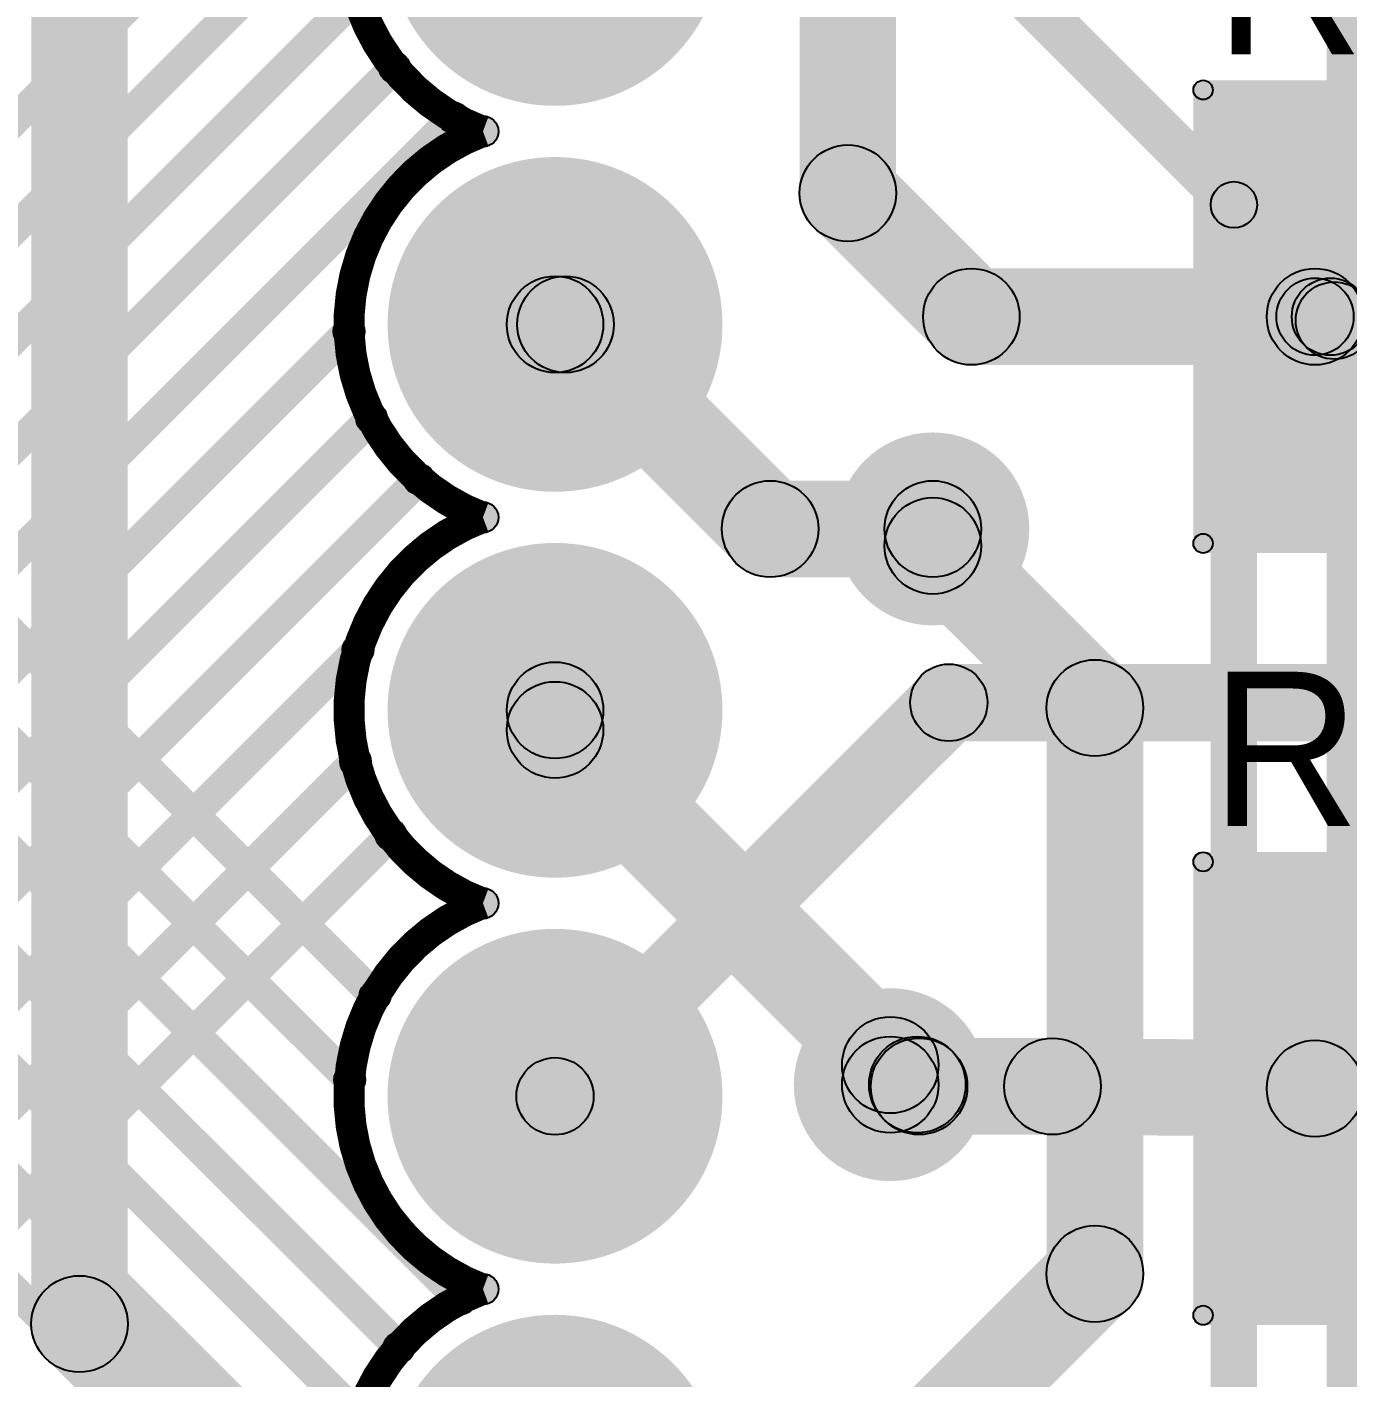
# Model space of a CAD drawing. Header units: millimetres. Extents: x 0.01 to 3.4, y 0.01 to 2.05.
# Drawn here: x 0.3824 to 0.7245, y 1.3113 to 1.6611 of the extents above; entities that cross this region are included whole.
import ezdxf

# ---------------------------------------------------------------- set-up
doc = ezdxf.new("R2010")
doc.units = ezdxf.units.MM
doc.header["$MEASUREMENT"] = 0
for name, color, linetype in [('BottomLayer', 5, 'Continuous'), ('BottomSolder', 6, 'Continuous'), ('PadHoleLayer', 156, 'Continuous'), ('TopLayer', 1, 'Continuous'), ('TopOverlay', 2, 'Continuous'), ('TopPaste', 8, 'Continuous'), ('TopSolder', 216, 'Continuous'), ('ViaHoleLayer', 16, 'Continuous')]:
    doc.layers.add(name, color=color, linetype=linetype)

# ---------------------------------------------------------------- blocks, each defined once
blk = doc.blocks.new('0705510042_2')
at = {"layer": 'BottomLayer'}
h = blk.add_hatch(color=5, dxfattribs=at)
edge = h.paths.add_edge_path()
edge.add_arc((-0.428, 0.45808), 0.03937, 0, 360)
h = blk.add_hatch(color=5, dxfattribs=at)
edge = h.paths.add_edge_path()
edge.add_arc((-0.328, 0.45808), 0.03937, 0, 360)
h = blk.add_hatch(color=5, dxfattribs=at)
edge = h.paths.add_edge_path()
edge.add_arc((-0.228, 0.45808), 0.03937, 0, 360)
h = blk.add_hatch(color=5, dxfattribs=at)
edge = h.paths.add_edge_path()
edge.add_arc((-0.128, 0.45808), 0.03937, 0, 360)
h = blk.add_hatch(color=5, dxfattribs=at)
edge = h.paths.add_edge_path()
edge.add_arc((-0.028, 0.45808), 0.03937, 0, 360)
at = {"layer": 'BottomSolder'}
h = blk.add_hatch(color=6, dxfattribs=at)
edge = h.paths.add_edge_path()
edge.add_arc((-0.428, 0.45808), 0.04337, 0, 360)
h = blk.add_hatch(color=6, dxfattribs=at)
edge = h.paths.add_edge_path()
edge.add_arc((-0.328, 0.45808), 0.04337, 0, 360)
h = blk.add_hatch(color=6, dxfattribs=at)
edge = h.paths.add_edge_path()
edge.add_arc((-0.228, 0.45808), 0.04337, 0, 360)
h = blk.add_hatch(color=6, dxfattribs=at)
edge = h.paths.add_edge_path()
edge.add_arc((-0.128, 0.45808), 0.04337, 0, 360)
h = blk.add_hatch(color=6, dxfattribs=at)
edge = h.paths.add_edge_path()
edge.add_arc((-0.028, 0.45808), 0.04337, 0, 360)
at = {"layer": 'PadHoleLayer'}
h = blk.add_hatch(color=156, dxfattribs=at)
edge = h.paths.add_edge_path()
edge.add_arc((-0.328, 0.45808), 0.02146, 0, 360)
h = blk.add_hatch(color=156, dxfattribs=at)
edge = h.paths.add_edge_path()
edge.add_arc((-0.228, 0.45808), 0.02146, 0, 360)
h = blk.add_hatch(color=156, dxfattribs=at)
edge = h.paths.add_edge_path()
edge.add_arc((-0.128, 0.45808), 0.02146, 0, 360)
at = {"layer": 'TopLayer'}
h = blk.add_hatch(color=1, dxfattribs=at)
edge = h.paths.add_edge_path()
edge.add_arc((-0.428, 0.45808), 0.03937, 0, 360)
h = blk.add_hatch(color=1, dxfattribs=at)
edge = h.paths.add_edge_path()
edge.add_arc((-0.328, 0.45808), 0.03937, 0, 360)
h = blk.add_hatch(color=1, dxfattribs=at)
edge = h.paths.add_edge_path()
edge.add_arc((-0.228, 0.45808), 0.03937, 0, 360)
h = blk.add_hatch(color=1, dxfattribs=at)
edge = h.paths.add_edge_path()
edge.add_arc((-0.128, 0.45808), 0.03937, 0, 360)
h = blk.add_hatch(color=1, dxfattribs=at)
edge = h.paths.add_edge_path()
edge.add_arc((-0.028, 0.45808), 0.03937, 0, 360)
at = {"layer": 'TopSolder'}
h = blk.add_hatch(color=216, dxfattribs=at)
edge = h.paths.add_edge_path()
edge.add_arc((-0.428, 0.45808), 0.04337, 0, 360)
h = blk.add_hatch(color=216, dxfattribs=at)
edge = h.paths.add_edge_path()
edge.add_arc((-0.328, 0.45808), 0.04337, 0, 360)
h = blk.add_hatch(color=216, dxfattribs=at)
edge = h.paths.add_edge_path()
edge.add_arc((-0.228, 0.45808), 0.04337, 0, 360)
h = blk.add_hatch(color=216, dxfattribs=at)
edge = h.paths.add_edge_path()
edge.add_arc((-0.128, 0.45808), 0.04337, 0, 360)
h = blk.add_hatch(color=216, dxfattribs=at)
edge = h.paths.add_edge_path()
edge.add_arc((-0.028, 0.45808), 0.04337, 0, 360)
blk = doc.blocks.new('RES_1210_51')
at = {"layer": 'TopLayer'}
for points in [[(-0.08661, 0.05315), (-0.03937, 0.05315), (-0.03937, -0.05315), (-0.08661, -0.05315)], [(0.03937, 0.05315), (0.08661, 0.05315), (0.08661, -0.05315), (0.03937, -0.05315)]]:
    blk.add_hatch(color=1, dxfattribs=at).paths.add_polyline_path(points)
at = {"layer": 'TopOverlay'}
h = blk.add_hatch(color=2, dxfattribs=at)
edge = h.paths.add_edge_path()
edge.add_arc((-0.09198, 0.05875), 0.0025, 0, 360)
h = blk.add_hatch(color=2, dxfattribs=at)
edge = h.paths.add_edge_path()
edge.add_arc((-0.09198, 0.05875), 0.0025, 0, 360)
for points in [[(-0.09198, 0.05625), (-0.09198, 0.06125), (0.09201, 0.06125), (0.09201, 0.05625)], [(-0.08948, -0.05875), (-0.09448, -0.05875), (-0.09448, 0.05875), (-0.08948, 0.05875)], [(0.09451, -0.05875), (0.08951, -0.05875), (0.08951, 0.05875), (0.09451, 0.05875)], [(-0.09198, -0.06125), (-0.09198, -0.05625), (0.09201, -0.05625), (0.09201, -0.06125)]]:
    blk.add_hatch(color=2, dxfattribs=at).paths.add_polyline_path(points)
h = blk.add_hatch(color=2, dxfattribs=at)
edge = h.paths.add_edge_path()
edge.add_arc((0.09201, 0.05875), 0.0025, 0, 360)
h = blk.add_hatch(color=2, dxfattribs=at)
edge = h.paths.add_edge_path()
edge.add_arc((0.09201, 0.05875), 0.0025, 0, 360)
h = blk.add_hatch(color=2, dxfattribs=at)
edge = h.paths.add_edge_path()
edge.add_arc((-0.09198, -0.05875), 0.0025, 0, 360)
h = blk.add_hatch(color=2, dxfattribs=at)
edge = h.paths.add_edge_path()
edge.add_arc((-0.09198, -0.05875), 0.0025, 0, 360)
h = blk.add_hatch(color=2, dxfattribs=at)
edge = h.paths.add_edge_path()
edge.add_arc((0.09201, -0.05875), 0.0025, 0, 360)
h = blk.add_hatch(color=2, dxfattribs=at)
edge = h.paths.add_edge_path()
edge.add_arc((0.09201, -0.05875), 0.0025, 0, 360)
at = {"layer": 'TopPaste'}
for points in [[(-0.08661, 0.05315), (-0.03937, 0.05315), (-0.03937, -0.05315), (-0.08661, -0.05315)], [(0.03937, 0.05315), (0.08661, 0.05315), (0.08661, -0.05315), (0.03937, -0.05315)]]:
    blk.add_hatch(color=8, dxfattribs=at).paths.add_polyline_path(points)
at = {"layer": 'TopSolder'}
for points in [[(-0.09061, 0.05715), (-0.03537, 0.05715), (-0.03537, -0.05715), (-0.09061, -0.05715)], [(0.03537, 0.05715), (0.09061, 0.05715), (0.09061, -0.05715), (0.03537, -0.05715)]]:
    blk.add_hatch(color=216, dxfattribs=at).paths.add_polyline_path(points)
at = {"layer": 'TopOverlay'}
for centre in [(-0.09198, 0.05875), (-0.09198, 0.05875), (0.09201, 0.05875), (0.09201, 0.05875), (-0.09198, -0.05875), (-0.09198, -0.05875), (0.09201, -0.05875), (0.09201, -0.05875)]:
    blk.add_circle(centre, 0.0025, dxfattribs=at)
blk = doc.blocks.new('RES_1210_53')
at = {"layer": 'TopLayer'}
for points in [[(-0.08661, 0.05315), (-0.03937, 0.05315), (-0.03937, -0.05315), (-0.08661, -0.05315)], [(0.03937, 0.05315), (0.08661, 0.05315), (0.08661, -0.05315), (0.03937, -0.05315)]]:
    blk.add_hatch(color=1, dxfattribs=at).paths.add_polyline_path(points)
at = {"layer": 'TopOverlay'}
h = blk.add_hatch(color=2, dxfattribs=at)
edge = h.paths.add_edge_path()
edge.add_arc((-0.09198, 0.05875), 0.0025, 0, 360)
h = blk.add_hatch(color=2, dxfattribs=at)
edge = h.paths.add_edge_path()
edge.add_arc((-0.09198, 0.05875), 0.0025, 0, 360)
for points in [[(-0.09198, 0.05625), (-0.09198, 0.06125), (0.09201, 0.06125), (0.09201, 0.05625)], [(-0.08948, -0.05875), (-0.09448, -0.05875), (-0.09448, 0.05875), (-0.08948, 0.05875)], [(0.09451, -0.05875), (0.08951, -0.05875), (0.08951, 0.05875), (0.09451, 0.05875)], [(-0.09198, -0.06125), (-0.09198, -0.05625), (0.09201, -0.05625), (0.09201, -0.06125)]]:
    blk.add_hatch(color=2, dxfattribs=at).paths.add_polyline_path(points)
h = blk.add_hatch(color=2, dxfattribs=at)
edge = h.paths.add_edge_path()
edge.add_arc((0.09201, 0.05875), 0.0025, 0, 360)
h = blk.add_hatch(color=2, dxfattribs=at)
edge = h.paths.add_edge_path()
edge.add_arc((0.09201, 0.05875), 0.0025, 0, 360)
h = blk.add_hatch(color=2, dxfattribs=at)
edge = h.paths.add_edge_path()
edge.add_arc((-0.09198, -0.05875), 0.0025, 0, 360)
h = blk.add_hatch(color=2, dxfattribs=at)
edge = h.paths.add_edge_path()
edge.add_arc((-0.09198, -0.05875), 0.0025, 0, 360)
h = blk.add_hatch(color=2, dxfattribs=at)
edge = h.paths.add_edge_path()
edge.add_arc((0.09201, -0.05875), 0.0025, 0, 360)
h = blk.add_hatch(color=2, dxfattribs=at)
edge = h.paths.add_edge_path()
edge.add_arc((0.09201, -0.05875), 0.0025, 0, 360)
at = {"layer": 'TopPaste'}
for points in [[(-0.08661, 0.05315), (-0.03937, 0.05315), (-0.03937, -0.05315), (-0.08661, -0.05315)], [(0.03937, 0.05315), (0.08661, 0.05315), (0.08661, -0.05315), (0.03937, -0.05315)]]:
    blk.add_hatch(color=8, dxfattribs=at).paths.add_polyline_path(points)
at = {"layer": 'TopSolder'}
for points in [[(-0.09061, 0.05715), (-0.03537, 0.05715), (-0.03537, -0.05715), (-0.09061, -0.05715)], [(0.03537, 0.05715), (0.09061, 0.05715), (0.09061, -0.05715), (0.03537, -0.05715)]]:
    blk.add_hatch(color=216, dxfattribs=at).paths.add_polyline_path(points)
at = {"layer": 'TopOverlay'}
for centre in [(-0.09198, 0.05875), (-0.09198, 0.05875), (0.09201, 0.05875), (0.09201, 0.05875), (-0.09198, -0.05875), (-0.09198, -0.05875), (0.09201, -0.05875), (0.09201, -0.05875)]:
    blk.add_circle(centre, 0.0025, dxfattribs=at)

msp = doc.modelspace()

# ---------------------------------------------------------------- hatches: boundary and pattern name
at = {"layer": 'BottomLayer'}
for points in [[(0.03617, 1.84068), (0.04183, 1.84634), (0.47536, 1.4128), (0.46971, 1.40715)], [(0.03617, 1.8124), (0.04183, 1.81806), (0.46879, 1.3911), (0.46313, 1.38544)], [(0.03617, 1.78411), (0.04183, 1.78977), (0.4974, 1.3342), (0.49174, 1.32854)], [(0.03617, 1.75583), (0.04183, 1.76149), (0.4816, 1.32172), (0.47594, 1.31606)], [(0.04183, 1.29397), (0.03617, 1.29963), (0.48228, 1.74573), (0.48793, 1.74008)], [(0.03617, 1.72755), (0.04183, 1.7332), (0.47135, 1.30368), (0.46569, 1.29803)], [(0.03617, 1.69926), (0.04183, 1.70492), (0.46948, 1.27727), (0.46382, 1.27161)], [(0.04183, 1.26568), (0.03617, 1.27134), (0.46454, 1.69971), (0.47019, 1.69405)], [(0.62176, 1.67976), (0.63024, 1.68824), (0.69924, 1.61924), (0.69076, 1.61076)], [(0.739, 1.231), (0.719, 1.231), (0.719, 1.688), (0.739, 1.688)], [(0.03617, 1.67098), (0.04183, 1.67663), (0.48938, 1.22908), (0.48372, 1.22342)], [(0.04183, 1.2374), (0.03617, 1.24306), (0.46507, 1.67196), (0.47073, 1.6663)], [(0.04183, 1.20912), (0.03617, 1.21477), (0.47476, 1.65336), (0.48041, 1.6477)], [(0.04183, 1.18083), (0.03617, 1.18649), (0.49006, 1.64037), (0.49571, 1.63472)], [(0.701, 1.282), (0.689, 1.282), (0.689, 1.615), (0.701, 1.615)], [(0.04183, 1.15255), (0.03617, 1.1582), (0.46299, 1.58502), (0.46865, 1.57937)], [(0.04183, 1.12426), (0.03617, 1.12992), (0.4688, 1.56255), (0.47446, 1.55689)], [(0.04183, 1.09598), (0.03617, 1.10164), (0.48119, 1.54666), (0.48685, 1.541)], [(0.60816, 1.51777), (0.62584, 1.53545), (0.66784, 1.49345), (0.65016, 1.47577)], [(0.6295, 1.52661), (0.6045, 1.52661), (0.6045, 1.531), (0.6295, 1.531)], [(0.04183, 1.06769), (0.03617, 1.07335), (0.46531, 1.50249), (0.47097, 1.49683)], [(0.51032, 1.47008), (0.528, 1.48776), (0.61484, 1.40092), (0.59716, 1.38324)], [(0.53166, 1.47892), (0.50666, 1.47892), (0.50666, 1.484), (0.53166, 1.484)], [(0.6715, 1.338), (0.6465, 1.338), (0.6465, 1.48461), (0.6715, 1.48461)], [(0.04183, 1.03941), (0.03617, 1.04507), (0.46464, 1.47354), (0.4703, 1.46788)], [(0.04183, 1.01113), (0.03617, 1.01678), (0.47387, 1.45449), (0.47953, 1.44883)], [(0.6185, 1.387), (0.5935, 1.387), (0.5935, 1.39208), (0.6185, 1.39208)], [(0.61484, 1.27616), (0.59716, 1.29384), (0.65016, 1.34684), (0.66784, 1.32916)]]:
    msp.add_hatch(color=5, dxfattribs=at).paths.add_polyline_path(points)
h = msp.add_hatch(color=5, dxfattribs=at)
edge = h.paths.add_edge_path()
edge.add_arc((0.47759, 1.65053), 0.004, 0, 360)
h = msp.add_hatch(color=5, dxfattribs=at)
edge = h.paths.add_edge_path()
edge.add_arc((0.49288, 1.63754), 0.004, 0, 360)
h = msp.add_hatch(color=5, dxfattribs=at)
edge = h.paths.add_edge_path()
edge.add_arc((0.50049, 1.634), 0.004, 0, 360)
h = msp.add_hatch(color=5, dxfattribs=at)
edge = h.paths.add_edge_path()
edge.add_arc((0.50049, 1.634), 0.004, 0, 360)
h = msp.add_hatch(color=5, dxfattribs=at)
edge = h.paths.add_edge_path()
edge.add_arc((0.695, 1.615), 0.006, 0, 360)
h = msp.add_hatch(color=5, dxfattribs=at)
edge = h.paths.add_edge_path()
edge.add_arc((0.695, 1.615), 0.006, 0, 360)
h = msp.add_hatch(color=5, dxfattribs=at)
edge = h.paths.add_edge_path()
edge.add_arc((0.46582, 1.58219), 0.004, 0, 360)
h = msp.add_hatch(color=5, dxfattribs=at)
edge = h.paths.add_edge_path()
edge.add_arc((0.47163, 1.55972), 0.004, 0, 360)
h = msp.add_hatch(color=5, dxfattribs=at)
edge = h.paths.add_edge_path()
edge.add_arc((0.617, 1.531), 0.025, 0, 360)
h = msp.add_hatch(color=5, dxfattribs=at)
edge = h.paths.add_edge_path()
edge.add_arc((0.48402, 1.54383), 0.004, 0, 360)
h = msp.add_hatch(color=5, dxfattribs=at)
edge = h.paths.add_edge_path()
edge.add_arc((0.617, 1.531), 0.0125, 0, 360)
h = msp.add_hatch(color=5, dxfattribs=at)
edge = h.paths.add_edge_path()
edge.add_arc((0.50049, 1.534), 0.004, 0, 360)
h = msp.add_hatch(color=5, dxfattribs=at)
edge = h.paths.add_edge_path()
edge.add_arc((0.50049, 1.534), 0.004, 0, 360)
h = msp.add_hatch(color=5, dxfattribs=at)
edge = h.paths.add_edge_path()
edge.add_arc((0.617, 1.52661), 0.0125, 0, 360)
h = msp.add_hatch(color=5, dxfattribs=at)
edge = h.paths.add_edge_path()
edge.add_arc((0.617, 1.52661), 0.0125, 0, 360)
h = msp.add_hatch(color=5, dxfattribs=at)
edge = h.paths.add_edge_path()
edge.add_arc((0.46814, 1.49966), 0.004, 0, 360)
h = msp.add_hatch(color=5, dxfattribs=at)
edge = h.paths.add_edge_path()
edge.add_arc((0.51916, 1.484), 0.0125, 0, 360)
h = msp.add_hatch(color=5, dxfattribs=at)
edge = h.paths.add_edge_path()
edge.add_arc((0.659, 1.48461), 0.0125, 0, 360)
h = msp.add_hatch(color=5, dxfattribs=at)
edge = h.paths.add_edge_path()
edge.add_arc((0.659, 1.48461), 0.0125, 0, 360)
h = msp.add_hatch(color=5, dxfattribs=at)
edge = h.paths.add_edge_path()
edge.add_arc((0.51916, 1.47892), 0.0125, 0, 360)
h = msp.add_hatch(color=5, dxfattribs=at)
edge = h.paths.add_edge_path()
edge.add_arc((0.51916, 1.47892), 0.0125, 0, 360)
h = msp.add_hatch(color=5, dxfattribs=at)
edge = h.paths.add_edge_path()
edge.add_arc((0.46747, 1.47071), 0.004, 0, 360)
h = msp.add_hatch(color=5, dxfattribs=at)
edge = h.paths.add_edge_path()
edge.add_arc((0.4767, 1.45166), 0.004, 0, 360)
h = msp.add_hatch(color=5, dxfattribs=at)
edge = h.paths.add_edge_path()
edge.add_arc((0.50049, 1.434), 0.004, 0, 360)
h = msp.add_hatch(color=5, dxfattribs=at)
edge = h.paths.add_edge_path()
edge.add_arc((0.50049, 1.434), 0.004, 0, 360)
h = msp.add_hatch(color=5, dxfattribs=at)
edge = h.paths.add_edge_path()
edge.add_arc((0.47254, 1.40998), 0.004, 0, 360)
h = msp.add_hatch(color=5, dxfattribs=at)
edge = h.paths.add_edge_path()
edge.add_arc((0.606, 1.387), 0.025, 0, 360)
h = msp.add_hatch(color=5, dxfattribs=at)
edge = h.paths.add_edge_path()
edge.add_arc((0.606, 1.39208), 0.0125, 0, 360)
h = msp.add_hatch(color=5, dxfattribs=at)
edge = h.paths.add_edge_path()
edge.add_arc((0.606, 1.39208), 0.0125, 0, 360)
h = msp.add_hatch(color=5, dxfattribs=at)
edge = h.paths.add_edge_path()
edge.add_arc((0.606, 1.387), 0.0125, 0, 360)
h = msp.add_hatch(color=5, dxfattribs=at)
edge = h.paths.add_edge_path()
edge.add_arc((0.46596, 1.38827), 0.004, 0, 360)
h = msp.add_hatch(color=5, dxfattribs=at)
edge = h.paths.add_edge_path()
edge.add_arc((0.659, 1.338), 0.0125, 0, 360)
h = msp.add_hatch(color=5, dxfattribs=at)
edge = h.paths.add_edge_path()
edge.add_arc((0.659, 1.338), 0.0125, 0, 360)
h = msp.add_hatch(color=5, dxfattribs=at)
edge = h.paths.add_edge_path()
edge.add_arc((0.50049, 1.334), 0.004, 0, 360)
h = msp.add_hatch(color=5, dxfattribs=at)
edge = h.paths.add_edge_path()
edge.add_arc((0.50049, 1.334), 0.004, 0, 360)
h = msp.add_hatch(color=5, dxfattribs=at)
edge = h.paths.add_edge_path()
edge.add_arc((0.49457, 1.33137), 0.004, 0, 360)
h = msp.add_hatch(color=5, dxfattribs=at)
edge = h.paths.add_edge_path()
edge.add_arc((0.47877, 1.31889), 0.004, 0, 360)
at = {"layer": 'BottomSolder'}
h = msp.add_hatch(color=6, dxfattribs=at)
edge = h.paths.add_edge_path()
edge.add_arc((0.617, 1.531), 0.018, 0, 360)
h = msp.add_hatch(color=6, dxfattribs=at)
edge = h.paths.add_edge_path()
edge.add_arc((0.606, 1.387), 0.018, 0, 360)
at = {"layer": 'TopLayer'}
for points in [[(0.6075, 1.618), (0.5825, 1.618), (0.5825, 1.821), (0.6075, 1.821)], [(0.4085, 1.325), (0.3835, 1.325), (0.3835, 1.79887), (0.4085, 1.79887)], [(0.58616, 1.60916), (0.60384, 1.62684), (0.63584, 1.59484), (0.61816, 1.57716)], [(0.51916, 1.5715), (0.51916, 1.5965), (0.52187, 1.5965), (0.52187, 1.5715)], [(0.627, 1.5735), (0.627, 1.5985), (0.71601, 1.5985), (0.71601, 1.5735)], [(0.71601, 1.576), (0.71601, 1.596), (0.72, 1.596), (0.72, 1.576)], [(0.51303, 1.57516), (0.53071, 1.59284), (0.58371, 1.53984), (0.56603, 1.52216)], [(0.71293, 1.57893), (0.72707, 1.59307), (0.72807, 1.59207), (0.71393, 1.57793)], [(0.57487, 1.5185), (0.57487, 1.5435), (0.617, 1.5435), (0.617, 1.5185)], [(0.62116, 1.476), (0.62116, 1.496), (0.881, 1.496), (0.881, 1.476)], [(0.52623, 1.37693), (0.51209, 1.39107), (0.61409, 1.49307), (0.62823, 1.47893)], [(0.60416, 1.37816), (0.62184, 1.39584), (0.62229, 1.39539), (0.60461, 1.37771)], [(0.61345, 1.37405), (0.61345, 1.39905), (0.64801, 1.39905), (0.64801, 1.37405)], [(0.64791, 1.37405), (0.64811, 1.39905), (0.71611, 1.3985), (0.71591, 1.3735)], [(0.38716, 1.31616), (0.40484, 1.33384), (0.44584, 1.29284), (0.42816, 1.27516)]]:
    msp.add_hatch(color=1, dxfattribs=at).paths.add_polyline_path(points)
h = msp.add_hatch(color=1, dxfattribs=at)
edge = h.paths.add_edge_path()
edge.add_arc((0.595, 1.618), 0.0125, 0, 360)
h = msp.add_hatch(color=1, dxfattribs=at)
edge = h.paths.add_edge_path()
edge.add_arc((0.595, 1.618), 0.0125, 0, 360)
h = msp.add_hatch(color=1, dxfattribs=at)
edge = h.paths.add_edge_path()
edge.add_arc((0.51916, 1.584), 0.0125, 0, 360)
h = msp.add_hatch(color=1, dxfattribs=at)
edge = h.paths.add_edge_path()
edge.add_arc((0.52187, 1.584), 0.0125, 0, 360)
h = msp.add_hatch(color=1, dxfattribs=at)
edge = h.paths.add_edge_path()
edge.add_arc((0.52187, 1.584), 0.0125, 0, 360)
h = msp.add_hatch(color=1, dxfattribs=at)
edge = h.paths.add_edge_path()
edge.add_arc((0.627, 1.586), 0.0125, 0, 360)
h = msp.add_hatch(color=1, dxfattribs=at)
edge = h.paths.add_edge_path()
edge.add_arc((0.627, 1.586), 0.0125, 0, 360)
h = msp.add_hatch(color=1, dxfattribs=at)
edge = h.paths.add_edge_path()
edge.add_arc((0.71601, 1.586), 0.0125, 0, 360)
h = msp.add_hatch(color=1, dxfattribs=at)
edge = h.paths.add_edge_path()
edge.add_arc((0.71601, 1.586), 0.01, 0, 360)
h = msp.add_hatch(color=1, dxfattribs=at)
edge = h.paths.add_edge_path()
edge.add_arc((0.72, 1.586), 0.01, 0, 360)
h = msp.add_hatch(color=1, dxfattribs=at)
edge = h.paths.add_edge_path()
edge.add_arc((0.72, 1.586), 0.01, 0, 360)
h = msp.add_hatch(color=1, dxfattribs=at)
edge = h.paths.add_edge_path()
edge.add_arc((0.721, 1.585), 0.01, 0, 360)
h = msp.add_hatch(color=1, dxfattribs=at)
edge = h.paths.add_edge_path()
edge.add_arc((0.617, 1.531), 0.025, 0, 360)
h = msp.add_hatch(color=1, dxfattribs=at)
edge = h.paths.add_edge_path()
edge.add_arc((0.57487, 1.531), 0.0125, 0, 360)
h = msp.add_hatch(color=1, dxfattribs=at)
edge = h.paths.add_edge_path()
edge.add_arc((0.57487, 1.531), 0.0125, 0, 360)
h = msp.add_hatch(color=1, dxfattribs=at)
edge = h.paths.add_edge_path()
edge.add_arc((0.617, 1.531), 0.0125, 0, 360)
h = msp.add_hatch(color=1, dxfattribs=at)
edge = h.paths.add_edge_path()
edge.add_arc((0.62116, 1.486), 0.01, 0, 360)
h = msp.add_hatch(color=1, dxfattribs=at)
edge = h.paths.add_edge_path()
edge.add_arc((0.62116, 1.486), 0.01, 0, 360)
h = msp.add_hatch(color=1, dxfattribs=at)
edge = h.paths.add_edge_path()
edge.add_arc((0.606, 1.387), 0.025, 0, 360)
h = msp.add_hatch(color=1, dxfattribs=at)
edge = h.paths.add_edge_path()
edge.add_arc((0.613, 1.387), 0.0125, 0, 360)
h = msp.add_hatch(color=1, dxfattribs=at)
edge = h.paths.add_edge_path()
edge.add_arc((0.61345, 1.38655), 0.0125, 0, 360)
h = msp.add_hatch(color=1, dxfattribs=at)
edge = h.paths.add_edge_path()
edge.add_arc((0.61345, 1.38655), 0.0125, 0, 360)
h = msp.add_hatch(color=1, dxfattribs=at)
edge = h.paths.add_edge_path()
edge.add_arc((0.64801, 1.38655), 0.0125, 0, 360)
h = msp.add_hatch(color=1, dxfattribs=at)
edge = h.paths.add_edge_path()
edge.add_arc((0.64801, 1.38655), 0.0125, 0, 360)
h = msp.add_hatch(color=1, dxfattribs=at)
edge = h.paths.add_edge_path()
edge.add_arc((0.71601, 1.386), 0.0125, 0, 360)
h = msp.add_hatch(color=1, dxfattribs=at)
edge = h.paths.add_edge_path()
edge.add_arc((0.51916, 1.384), 0.01, 0, 360)
h = msp.add_hatch(color=1, dxfattribs=at)
edge = h.paths.add_edge_path()
edge.add_arc((0.396, 1.325), 0.0125, 0, 360)
h = msp.add_hatch(color=1, dxfattribs=at)
edge = h.paths.add_edge_path()
edge.add_arc((0.396, 1.325), 0.0125, 0, 360)
at = {"layer": 'TopSolder'}
h = msp.add_hatch(color=216, dxfattribs=at)
edge = h.paths.add_edge_path()
edge.add_arc((0.617, 1.531), 0.018, 0, 360)
h = msp.add_hatch(color=216, dxfattribs=at)
edge = h.paths.add_edge_path()
edge.add_arc((0.606, 1.387), 0.018, 0, 360)
at = {"layer": 'ViaHoleLayer'}
h = msp.add_hatch(color=16, dxfattribs=at)
edge = h.paths.add_edge_path()
edge.add_arc((0.617, 1.531), 0.014, 0, 360)
h = msp.add_hatch(color=16, dxfattribs=at)
edge = h.paths.add_edge_path()
edge.add_arc((0.606, 1.387), 0.014, 0, 360)

# ---------------------------------------------------------------- linework, layer by layer
at = {"layer": 'BottomLayer', "const_width": 0.008}
for points in [[(0.50049, 1.634, -0.69411), (0.50049, 1.734)], [(0.50049, 1.534, -0.69411), (0.50049, 1.634)], [(0.50049, 1.434, -0.69411), (0.50049, 1.534)], [(0.50049, 1.334, -0.69411), (0.50049, 1.434)], [(0.50049, 1.234, -0.69411), (0.50049, 1.334)]]:
    msp.add_lwpolyline(points, format="xyb", dxfattribs=at)
at = {"layer": 'BottomLayer'}
for centre, radius in [((0.47759, 1.65053), 0.004), ((0.49288, 1.63754), 0.004), ((0.50049, 1.634), 0.004), ((0.50049, 1.634), 0.004), ((0.695, 1.615), 0.006), ((0.695, 1.615), 0.006), ((0.46582, 1.58219), 0.004), ((0.47163, 1.55972), 0.004), ((0.48402, 1.54383), 0.004), ((0.617, 1.531), 0.0125), ((0.50049, 1.534), 0.004), ((0.50049, 1.534), 0.004), ((0.617, 1.52661), 0.0125), ((0.617, 1.52661), 0.0125), ((0.46814, 1.49966), 0.004), ((0.51916, 1.484), 0.0125), ((0.659, 1.48461), 0.0125), ((0.659, 1.48461), 0.0125), ((0.51916, 1.47892), 0.0125), ((0.51916, 1.47892), 0.0125), ((0.46747, 1.47071), 0.004), ((0.4767, 1.45166), 0.004), ((0.50049, 1.434), 0.004), ((0.50049, 1.434), 0.004), ((0.47254, 1.40998), 0.004), ((0.606, 1.39208), 0.0125), ((0.606, 1.39208), 0.0125), ((0.606, 1.387), 0.0125), ((0.46596, 1.38827), 0.004), ((0.659, 1.338), 0.0125), ((0.659, 1.338), 0.0125), ((0.50049, 1.334), 0.004), ((0.50049, 1.334), 0.004), ((0.49457, 1.33137), 0.004), ((0.47877, 1.31889), 0.004)]:
    msp.add_circle(centre, radius, dxfattribs=at)
at = {"layer": 'TopLayer'}
for centre, radius in [((0.595, 1.618), 0.0125), ((0.595, 1.618), 0.0125), ((0.51916, 1.584), 0.0125), ((0.52187, 1.584), 0.0125), ((0.52187, 1.584), 0.0125), ((0.627, 1.586), 0.0125), ((0.627, 1.586), 0.0125), ((0.71601, 1.586), 0.0125), ((0.71601, 1.586), 0.01), ((0.72, 1.586), 0.01), ((0.72, 1.586), 0.01), ((0.721, 1.585), 0.01), ((0.57487, 1.531), 0.0125), ((0.57487, 1.531), 0.0125), ((0.617, 1.531), 0.0125), ((0.62116, 1.486), 0.01), ((0.62116, 1.486), 0.01), ((0.613, 1.387), 0.0125), ((0.61345, 1.38655), 0.0125), ((0.61345, 1.38655), 0.0125), ((0.64801, 1.38655), 0.0125), ((0.64801, 1.38655), 0.0125), ((0.71601, 1.386), 0.0125), ((0.51916, 1.384), 0.01), ((0.396, 1.325), 0.0125), ((0.396, 1.325), 0.0125)]:
    msp.add_circle(centre, radius, dxfattribs=at)

# ---------------------------------------------------------------- block references
at = {"rotation": 270}
msp.add_blockref('0705510042_2', (0.06108, 1.256), dxfattribs=at)
for name, p in [('RES_1210_53', (0.779, 1.586)), ('RES_1210_51', (0.779, 1.386))]:
    msp.add_blockref(name, p)

# ---------------------------------------------------------------- texts
at = {"layer": 'TopOverlay'}
for s, p in [('R4', (0.69, 1.654)), ('R6', (0.689, 1.454))]:
    msp.add_text(s, height=0.04, dxfattribs=at).set_placement(p)

doc.saveas('drawing.dxf')
